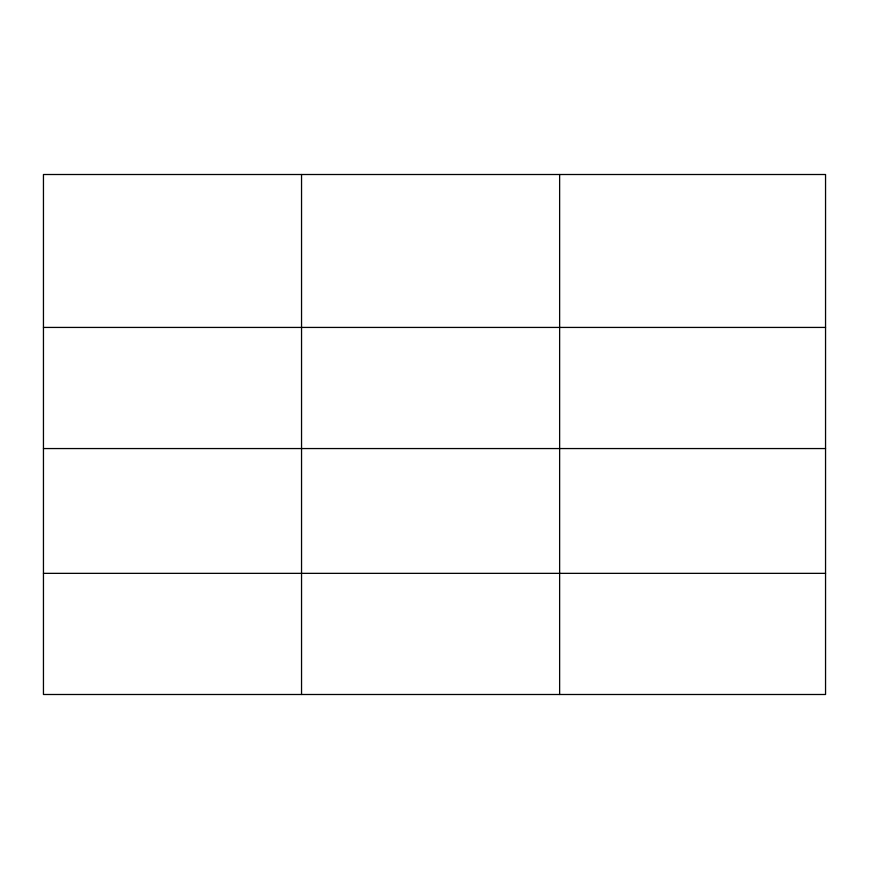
<?xml version="1.0" encoding="UTF-8"?>
<svg xmlns="http://www.w3.org/2000/svg" width="869" height="869" viewBox="0 0 869 869"><rect width="100%" height="100%" fill="white"/><g stroke="black" fill="none" stroke-linecap="round" stroke-linejoin="round"><path stroke-width="1.3" d="M825.55 448.556L825.55 174.506L43.45 174.506L43.45 694.494L825.55 694.494L825.55 448.556L43.45 448.556M43.45 327.428L825.55 327.428M43.45 573.355L825.55 573.355M559.636 174.506L559.636 694.494M301.543 174.506L301.543 694.494"/></g></svg>
